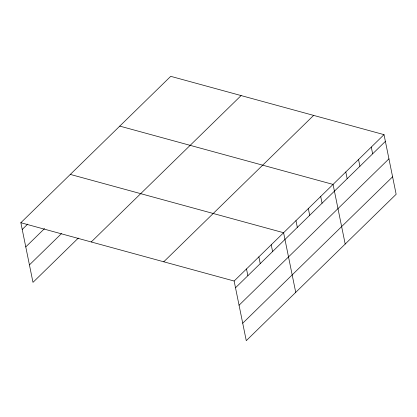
<?xml version="1.0" encoding="UTF-8"?>
<svg xmlns="http://www.w3.org/2000/svg" width="417" height="417" viewBox="0 0 417 417"><rect width="100%" height="100%" fill="white"/><g stroke="black" fill="none" stroke-linecap="round" stroke-linejoin="round"><path stroke-width="0.63" d="M78.323 238.076L32.985 282.356L20.85 222.725L170.73 76.332L384.015 134.644L396.15 194.275L246.27 340.668L234.135 281.032L384.015 134.644M22.221 229.459L27.715 224.091M25.771 246.916L44.551 228.579M29.43 264.899L61.487 233.588M91.234 241.964L241.115 95.576M163.751 261.793L313.631 115.4M235.506 287.772L385.386 141.379M239.061 305.228L388.941 158.835M242.72 323.211L392.6 176.818M119.773 126.106L333.058 184.418L345.193 244.049M70.311 174.415L283.596 232.722L295.731 292.359M20.85 222.725L234.135 281.032M371.276 147.086L372.647 153.821M358.537 159.529L359.907 166.268M345.797 171.971L347.168 178.711M320.694 196.49L322.065 203.23M308.33 208.568L309.701 215.308M295.961 220.645L297.331 227.385M271.232 244.8L272.603 251.54M258.868 256.877L260.239 263.617M246.504 268.955L247.875 275.694"/></g></svg>
